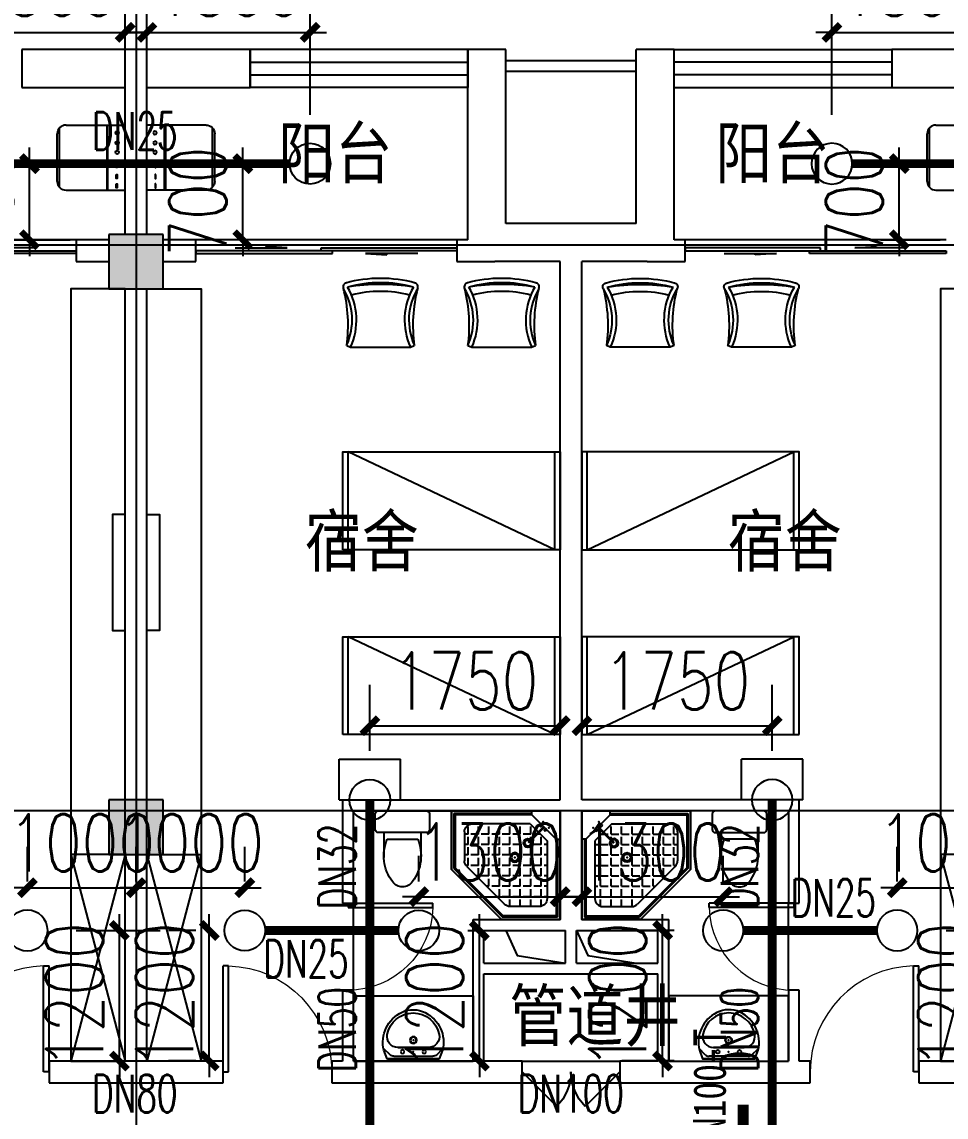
# Model space of a CAD drawing. Extents: x 0 to 2838408, y -923048 to 203859.
# Drawn here: x 2688213 to 2696713, y -339191 to -329122 of the extents above; entities that cross this region are included whole.
import ezdxf
from ezdxf.enums import TextEntityAlignment as Align

# ---------------------------------------------------------------- set-up
doc = ezdxf.new("R2010")
doc.units = 0
doc.header["$LTSCALE"] = 1000
for name, color, linetype in [('A-Fixt', 81, 'Continuous'), ('CLAYER', 7, 'Continuous'), ('COLUMN', 9, 'Continuous'), ('DOOR_FIRE', 4, 'Continuous'), ('DOTE', 8, 'Continuous'), ('E2-栏杆', 92, 'Continuous'), ('EQUIP_喷头', 7, 'Continuous'), ('PIPE-喷淋', 6, 'Continuous'), ('PUB_HATCH', 8, 'Continuous'), ('PUB_TEXT', 7, 'Continuous'), ('TEXT_喷淋', 7, 'Continuous'), ('TWT_DIM', 3, 'Continuous'), ('WALL', 9, 'Continuous'), ('WINDOW', 4, 'Continuous'), ('XREF', 8, 'Continuous'), ('抗震支吊架', 2, 'Continuous'), ('洁具', 213, 'Continuous'), ('配景', 3, 'Continuous')]:
    doc.layers.add(name, color=color, linetype=linetype)
doc.styles.add('_TCH_DIM_T3', font='SIMPLEX', dxfattribs={"width": 0.75, "bigfont": 'HZTXT'})
doc.styles.add('_TWT_PIPEDN', font='SIMPLEX', dxfattribs={"width": 0.8, "height": 2.3, "bigfont": 'HZTXT'})
doc.styles.add('kzcad', font='', dxfattribs={"width": 0.8})
doc.styles.get("Standard").update_dxf_attribs({"font": 'geniso.shx', "bigfont": 'hztxt.shx'})
doc.styles.get('kzcad').set_extended_font_data('SimSun')
doc.dimstyles.new('_TWT_ARCH&&150', dxfattribs={"dimtxt": 525, "dimasz": 150, "dimexe": 375, "dimexo": 450, "dimgap": 150, "dimtad": 1, "dimdec": 0, "dimzin": 0, "dimdsep": 46, "dimtxsty": '_TCH_DIM_T3', "dimblk": 'ARCHTICK', "dimcen": 0.09, "dimclrt": 7, "dimazin": 2, "dimtfac": 1, "dimtdec": 0, "dimtix": 1, "dimtmove": 2, "dimatfit": 3, "dimfxl": 1, "dimtolj": 1, "dimtzin": 0, "dimarcsym": 0})

# ---------------------------------------------------------------- blocks, each defined once
blk = doc.blocks.new('1F平面-CAD导入_dwg_Drawing4_t3_dwg_$plan$00001613-474159-1F-927810-1F')
at = {"layer": '洁具'}
for p, q in [((-30, 250), (-170, 250)), ((-200, 170), (-430, 170)), ((-260, -140), (-260, 140)), ((-200, -170), (-200, -220)), ((-170, -250), (-30, -250))]:
    blk.add_line(p, q, dxfattribs=at)
for points in [[(-200, 220), (-200, 170), (-200, -170), (-430, -170)], [(0, -220), (0, 220)]]:
    blk.add_lwpolyline(points, dxfattribs=at)
for centre, radius, start, end in [((-170, 220), 30, 90, 180), ((-30, 220), 30, 0, 90), ((-413, -227), 398, 67.4505, 126.6381), ((-590, 0), 110, 123.4509, 236.5491), ((-413, 227), 398, 233.3619, 292.5495), ((-170, -220), 30, 180, 270), ((-30, -220), 30, 270, 0)]:
    blk.add_arc(centre, radius, start, end, dxfattribs=at)
blk = doc.blocks.new('$lvtry$00000169')
at = {"color": 0}
for p, q in [((259, -36), (259, 0)), ((259, -36), (36, -259)), ((259, -24), (976, -24)), ((259, -36), (964, -36)), ((964, -36), (976, -24)), ((964, -36), (964, -525)), ((976, -24), (976, -530)), ((276, -120), (120, -276)), ((144, -151), (291, -298)), ((151, -144), (298, -291)), ((270, -213), (270, -143)), ((276, -120), (808, -120)), ((366, -213), (366, -143)), ((462, -213), (462, -143)), ((558, -213), (558, -143)), ((655, -213), (655, -143)), ((751, -213), (751, -143)), ((847, -213), (847, -143)), ((880, -192), (880, -460)), ((36, -259), (0, -259)), ((24, -259), (24, -976)), ((36, -259), (36, -964)), ((120, -276), (120, -808)), ((173, -309), (173, -239)), ((183, -213), (205, -213)), ((220, -213), (243, -213)), ((270, -213), (340, -213)), ((270, -263), (270, -239)), ((366, -213), (436, -213)), ((366, -309), (366, -239)), ((462, -213), (532, -213)), ((462, -309), (462, -239)), ((558, -213), (628, -213)), ((558, -309), (558, -239)), ((655, -213), (725, -213)), ((655, -309), (655, -239)), ((751, -213), (821, -213)), ((751, -309), (751, -239)), ((847, -213), (880, -213)), ((847, -309), (847, -239)), ((120, -309), (147, -309)), ((173, -309), (243, -309)), ((173, -405), (173, -335)), ((270, -405), (270, -335)), ((334, -309), (340, -309)), ((366, -309), (436, -309)), ((366, -405), (366, -335)), ((462, -309), (532, -309)), ((462, -405), (462, -335)), ((558, -309), (628, -309)), ((558, -405), (558, -335)), ((655, -309), (725, -309)), ((655, -405), (655, -335)), ((751, -309), (821, -309)), ((751, -405), (751, -335)), ((847, -309), (880, -309)), ((847, -405), (847, -335)), ((120, -405), (147, -405)), ((120, -501), (147, -501)), ((173, -405), (243, -405)), ((173, -501), (173, -431)), ((173, -501), (243, -501)), ((270, -405), (340, -405)), ((270, -501), (270, -431)), ((270, -501), (340, -501)), ((366, -405), (379, -405)), ((366, -501), (366, -431)), ((366, -501), (436, -501)), ((462, -405), (532, -405)), ((462, -501), (462, -431)), ((462, -501), (532, -501)), ((558, -405), (628, -405)), ((558, -501), (558, -431)), ((558, -501), (628, -501)), ((655, -405), (725, -405)), ((655, -501), (655, -431)), ((655, -501), (725, -501)), ((751, -405), (821, -405)), ((751, -501), (751, -431)), ((751, -501), (821, -501)), ((847, -405), (880, -405)), ((847, -501), (847, -431)), ((847, -501), (867, -501)), ((120, -598), (147, -598)), ((173, -598), (173, -528)), ((173, -598), (243, -598)), ((270, -598), (270, -528)), ((270, -598), (340, -598)), ((366, -598), (366, -528)), ((366, -598), (436, -598)), ((462, -598), (462, -528)), ((462, -598), (532, -598)), ((859, -511), (511, -859)), ((964, -525), (525, -964)), ((976, -530), (530, -976)), ((558, -598), (558, -528)), ((558, -598), (628, -598)), ((655, -598), (655, -528)), ((655, -598), (725, -598)), ((751, -598), (751, -528)), ((751, -598), (773, -598)), ((964, -525), (976, -530)), ((120, -694), (147, -694)), ((173, -694), (173, -624)), ((173, -694), (243, -694)), ((270, -694), (270, -624)), ((270, -694), (340, -694)), ((366, -694), (366, -624)), ((366, -694), (436, -694)), ((462, -694), (462, -624)), ((462, -694), (532, -694)), ((558, -694), (558, -624)), ((558, -694), (628, -694)), ((655, -694), (655, -624)), ((655, -694), (676, -694)), ((120, -790), (147, -790)), ((173, -790), (173, -720)), ((173, -790), (243, -790)), ((270, -790), (270, -720)), ((270, -790), (340, -790)), ((366, -790), (366, -720)), ((366, -790), (436, -790)), ((462, -790), (462, -720)), ((462, -790), (532, -790)), ((558, -790), (558, -720)), ((558, -790), (580, -790)), ((173, -878), (173, -816)), ((192, -880), (460, -880)), ((270, -880), (270, -816)), ((366, -880), (366, -816)), ((462, -880), (462, -816)), ((36, -964), (24, -976)), ((24, -976), (530, -976)), ((36, -964), (525, -964)), ((525, -964), (530, -976))]:
    blk.add_line(p, q, dxfattribs=at)
blk.add_lwpolyline([(0, 0), (0, -1000), (540, -1000), (1000, -540), (1000, 0)], close=True)
for points in [[(0, 0), (0, -1000)], [(0, 0), (1000, 0)], [(1000, 0), (1000, -540)], [(136, -190), (148, -178), (132, -162), (121, -174)], [(190, -136), (178, -148), (162, -132), (174, -121)], [(1000, -540), (540, -1000)], [(0, -1000), (540, -1000)]]:
    blk.add_lwpolyline(points, close=True, dxfattribs=at)
for radius in [43.8, 31.1]:
    blk.add_circle((416, -428), radius, dxfattribs=at)
for centre, radius, start, end in [((808, -192), 72, 0, 90), ((296, -296), 40.6, 142.583, 128.4197), ((296, -296), 28.6, 145.828, 125.6599), ((808, -460), 72, 315, 0), ((192, -808), 72, 180, 270), ((460, -808), 72, 270, 315)]:
    blk.add_arc(centre, radius, start, end, dxfattribs=at)
for p in [(103, -156, 0), (156, -102, 0), (416, -428, 0)]:
    blk.add_point(p, dxfattribs=at)
blk = doc.blocks.new('$lvtry$00000178')
at = {"color": 0}
for p, q in [((-238, 0), (238, 0)), ((-214, -36), (-272, -91)), ((-180, -23), (180, -23)), ((216, -37), (268, -91)), ((-142, -105), (140, -105)), ((140, -105), (-142, -105))]:
    blk.add_line(p, q, dxfattribs=at)
blk.add_lwpolyline([(-104, -430, 0.224698), (110, -425, 0.348046), (269, -79), (239, 0), (-241, 0), (-271, -79, 0.356844)], format="xyb", close=True, dxfattribs=at)
for centre, radius in [((-100, -65), 16.3), ((100, -65), 16.3), ((1, -172), 31.6)]:
    blk.add_circle(centre, radius, dxfattribs=at)
at = {"color": 0, "lineweight": 13}
blk.add_circle((1, -172), 23, dxfattribs=at)
at = {"color": 0}
for centre, radius, start, end in [((-180, -73), 50, 90, 133.181), ((180, -73), 50, 44.5607, 90), ((-142, -205), 100, 90, 190.5602), ((140, -205), 100, 349.4398, 90), ((-1, -179), 243, 190.5602, 349.4398)]:
    blk.add_arc(centre, radius, start, end, dxfattribs=at)
for p in [(0, -65), (1, -172)]:
    blk.add_point(p, dxfattribs=at)
blk = doc.blocks.new('A$C70365C93')
at = {"layer": '洁具'}
blk.add_lwpolyline([(-1900, 2300), (-1900, 1700), (-800, 1700), (-800, 2300)], close=True, dxfattribs=at)
blk.add_blockref('$lvtry$00000178', (-1350, 2280), dxfattribs=at)
at = {"layer": '洁具', "rotation": 180}
blk.add_blockref('$lvtry$00000169', (0, 0), dxfattribs=at)
at = {"layer": '洁具', "extrusion": (0, 0, -1), "xscale": -1, "zscale": -1, "rotation": 90}
blk.add_blockref('1F平面-CAD导入_dwg_Drawing4_t3_dwg_$plan$00001613-474159-1F-927810-1F', (1450, 0), dxfattribs=at)
blk = doc.blocks.new('单人床')
at = {"layer": 'A-Fixt'}
for p, q in [((47774, 13973), (48674, 13973)), ((47774, 12073), (48674, 13973)), ((47774, 12073), (48674, 12073))]:
    blk.add_line(p, q, dxfattribs=at)
blk.add_lwpolyline([(47774, 14023), (48674, 14023), (48674, 12023), (47774, 12023), (47774, 14023)], dxfattribs=at)
blk = doc.blocks.new('CH_AP01')
for p, q in [((-311, 17), (-275, 0)), ((-275, 0), (275, 0)), ((275, 0), (311, 17))]:
    blk.add_line(p, q)
for centre, radius, start, end in [((0, -579), 1213, 74.7104, 105.2896), ((-307, 555), 37.8, 100.1859, 202.8359), ((-1658, 202), 1360, 352.1659, 14.4283), ((-824, 250), 563, 335.5038, 31.0903), ((0, -579), 1173, 75.0287, 104.9713), ((0, -1278), 1857, 80.611, 99.389), ((-824, 250), 603, 335.5038, 30.2691), ((0, -579), 1093, 75.8767, 104.1233), ((824, 250), 603, 149.7309, 204.4962), ((824, 250), 563, 148.9097, 204.4962), ((1658, 202), 1360, 165.5717, 187.8341), ((307, 555), 37.8, 337.1641, 79.8141)]:
    blk.add_arc(centre, radius, start, end)
blk = doc.blocks.new('A$C61295E98')
at = {"color": 3}
for p, q in [((544, 598), (0, 598)), ((0, 598), (0, 0)), ((161, 598), (161, 0)), ((170, 0), (170, 598)), ((603, 572), (603, 26)), ((624, 518), (624, 80)), ((544, 0), (0, 0))]:
    blk.add_line(p, q, dxfattribs=at)
for points in [[(82, 540), (75, 540), (75, 577), (82, 577)], [(82, 453), (75, 453), (75, 490), (82, 490)], [(82, 353), (75, 353), (75, 389), (82, 389)]]:
    blk.add_lwpolyline(points, close=True, dxfattribs=at)
for centre in [(74, 250), (74, 164), (74, 71)]:
    blk.add_circle(centre, 15.7, dxfattribs=at)
for centre, start, end in [((544, 518), 360, 90), ((544, 80), 270, 0)]:
    blk.add_arc(centre, 80, start, end, dxfattribs=at)
blk = doc.blocks.new('宿舍')
at = {"layer": 'A-Fixt'}
for p, q in [((47854, 13802), (48354, 15702)), ((48354, 13802), (47854, 15702)), ((47854, 13802), (48354, 13802))]:
    blk.add_line(p, q, dxfattribs=at)
for points in [[(47854, 8602), (48354, 8602), (48354, 15702), (47854, 15702)], [(47854, 10676), (47970, 10676), (47970, 11743), (47854, 11743)]]:
    blk.add_lwpolyline(points, close=True, dxfattribs=at)
at = {"xscale": -1, "rotation": 90}
for p in [(63677, 60475), (63677, 58775)]:
    blk.add_blockref('单人床', p, dxfattribs=at)
at = {"layer": 'A-Fixt', "xscale": -1, "rotation": 180}
for p in [(50002, 9140), (51117, 9140)]:
    blk.add_blockref('CH_AP01', p, dxfattribs=at)
at = {"layer": '配景', "color": 252}
blk.add_blockref('A$C61295E98', (47854, 7097), dxfattribs=at)
blk = doc.blocks.new('$WINLIB2D$00000001')
at = {"color": 0}
for points in [[(-0.5, 0.5), (-0.5, -0.5)], [(-0.5, 0.5), (0.5, 0.5)], [(0.5, -0.5), (0.5, 0.5)], [(0.5, 0.1667), (-0.5, 0.1667)], [(0.5, -0.1667), (-0.5, -0.1667)], [(-0.5, -0.5), (0.5, -0.5)]]:
    blk.add_lwpolyline(points, dxfattribs=at)
blk = doc.blocks.new('$DorLib2D$00000131')
at = {"color": 0, "linetype": 'Continuous'}
for p, q in [((0.15, 0.125), (0.2319, 0.1973)), ((0.2319, 0.1973), (0.2319, 0.125)), ((-0.5, 0.125), (-0.5, 0)), ((0.0192, 0.125), (-0.5, 0.125)), ((0.0192, 0), (0.0192, 0.125)), ((0.35, 0.125), (0.15, 0.125)), ((-0.5, 0), (0.0192, 0)), ((-0.024, 0), (0.5, 0)), ((-0.024, -0.125), (-0.024, 0)), ((0.5, 0), (0.5, -0.125)), ((-0.35, -0.125), (-0.15, -0.125)), ((-0.2319, -0.1973), (-0.2319, -0.125)), ((-0.15, -0.125), (-0.2319, -0.1973)), ((0.5, -0.125), (-0.024, -0.125))]:
    blk.add_line(p, q, dxfattribs=at)
blk = doc.blocks.new('$DorLib2D$00000116')
at = {"color": 0}
for p, q in [((-0.5, 0), (-0.146, 0.354)), ((0.5, 0), (0.146, 0.354))]:
    blk.add_line(p, q, dxfattribs=at)
for centre, start, end in [((-0.5, 0), 0, 45), ((0.5, 0), 135, 180)]:
    blk.add_arc(centre, 0.5, start, end, dxfattribs=at)
blk = doc.blocks.new('$DorLib2D$00000001')
for p, q in [((0.45, 0.975), (0.5, 0.975)), ((0.45, 0), (0.45, 0.975)), ((0.5, 0), (0.5, 0.975)), ((0.5, 0), (0.45, 0))]:
    blk.add_line(p, q)
at = {"lineweight": 13}
blk.add_arc((0.475, 0), 0.975, 91.4693, 180, dxfattribs=at)
blk = doc.blocks.new('2F1')
at = {"layer": 'PUB_HATCH'}
for points in [[(2352966.7, -331075.2), (2352966.7, -331575.2), (2353466.7, -331575.2), (2353466.7, -331075.2)], [(2352966.7, -336275.2), (2352966.7, -336775.2), (2353466.7, -336775.2), (2353466.7, -336275.2)]]:
    blk.add_hatch(color=256, dxfattribs=at).paths.add_polyline_path(points)
for points in [[(2356616.7, -337475.2), (2356720.3, -337705.5), (2357166.7, -337775.2)], [(2357266.7, -337475.2), (2357370.3, -337705.5), (2357816.7, -337775.2)]]:
    blk.add_lwpolyline(points)
at = {"layer": 'COLUMN'}
for p, q in [((2352966.7, -331075.2), (2352966.7, -331575.2)), ((2353466.7, -331075.2), (2352966.7, -331075.2)), ((2353466.7, -331575.2), (2353466.7, -331075.2)), ((2352966.7, -331575.2), (2353466.7, -331575.2)), ((2352966.7, -336275.2), (2352966.7, -336775.2)), ((2353466.7, -336275.2), (2352966.7, -336275.2)), ((2353466.7, -336775.2), (2353466.7, -336275.2)), ((2352966.7, -336775.2), (2353466.7, -336775.2))]:
    blk.add_line(p, q, dxfattribs=at)
at = {"layer": 'DOOR_FIRE'}
for p, q in [((2356766.7, -338675.2), (2357666.7, -338675.2)), ((2356766.7, -338875.2), (2357666.7, -338875.2))]:
    blk.add_line(p, q, dxfattribs=at)
at = {"layer": 'DOTE'}
for p, q in [((2353216.7, -327575.2), (2353216.7, -410775.2)), ((2453916.7, -331175.2), (2343216.7, -331175.2)), ((2453916.7, -331175.2), (2343216.7, -331175.2)), ((2453916.7, -336375.2), (2343216.7, -336375.2))]:
    blk.add_line(p, q, dxfattribs=at)
at = {"layer": 'E2-栏杆'}
for points in [[(2356616.7, -329475.2), (2357816.7, -329475.2)], [(2356616.7, -329575.2), (2357816.7, -329575.2)]]:
    blk.add_lwpolyline(points, dxfattribs=at)
at = {"layer": 'WALL'}
for p, q in [((2353216.7, -329375.2), (2352166.7, -329375.2)), ((2352166.7, -329375.2), (2352166.7, -329725.2)), ((2354266.7, -329375.2), (2353216.7, -329375.2)), ((2354266.7, -329725.2), (2354266.7, -329375.2)), ((2356616.7, -329375.2), (2356266.7, -329375.2)), ((2356266.7, -329375.2), (2356266.7, -329725.2)), ((2356616.7, -330975.2), (2356616.7, -329375.2)), ((2357816.7, -330975.2), (2357816.7, -329375.2)), ((2358166.7, -329375.2), (2357816.7, -329375.2)), ((2358166.7, -329725.2), (2358166.7, -329375.2)), ((2361216.7, -329375.2), (2360166.7, -329375.2)), ((2360166.7, -329375.2), (2360166.7, -329725.2)), ((2352166.7, -329725.2), (2353116.7, -329725.2)), ((2353116.7, -331075.2), (2353116.7, -329725.2)), ((2353316.7, -329725.2), (2354266.7, -329725.2)), ((2353316.7, -331075.2), (2353316.7, -329725.2)), ((2356266.7, -331125.2), (2356266.7, -329725.2)), ((2358166.7, -331125.2), (2358166.7, -329725.2)), ((2360166.7, -329725.2), (2361116.7, -329725.2)), ((2357216.7, -330975.2), (2356616.7, -330975.2)), ((2357816.7, -330975.2), (2357216.7, -330975.2)), ((2352966.7, -331125.2), (2352666.7, -331125.2)), ((2352666.7, -331125.2), (2352666.7, -331325.2)), ((2353766.7, -331125.2), (2353466.7, -331125.2)), ((2353766.7, -331325.2), (2353766.7, -331125.2)), ((2356266.7, -331125.2), (2356166.7, -331125.2)), ((2356166.7, -331125.2), (2356166.7, -331325.2)), ((2358266.7, -331125.2), (2358166.7, -331125.2)), ((2358266.7, -331325.2), (2358266.7, -331125.2)), ((2352666.7, -331325.2), (2352966.7, -331325.2)), ((2353466.7, -331325.2), (2353766.7, -331325.2)), ((2356166.7, -331325.2), (2356516.7, -331325.2)), ((2357116.7, -331325.2), (2356516.7, -331325.2)), ((2357116.7, -336275.2), (2357116.7, -331325.2)), ((2357916.7, -331325.2), (2357316.7, -331325.2)), ((2357316.7, -336275.2), (2357316.7, -331325.2)), ((2357916.7, -331325.2), (2358266.7, -331325.2)), ((2353116.7, -336275.2), (2353116.7, -331575.2)), ((2353316.7, -336275.2), (2353316.7, -331575.2)), ((2355116.7, -336275.2), (2357116.7, -336275.2)), ((2355116.7, -336275.2), (2355116.7, -337225.2)), ((2359316.7, -336275.2), (2357316.7, -336275.2)), ((2359316.7, -337225.2), (2359316.7, -336275.2)), ((2355216.7, -336375.2), (2357116.7, -336375.2)), ((2355216.7, -337225.2), (2355216.7, -336375.2)), ((2357116.7, -337375.2), (2357116.7, -336375.2)), ((2357316.7, -337375.2), (2357316.7, -336375.2)), ((2359216.7, -336375.2), (2357316.7, -336375.2)), ((2359216.7, -336375.2), (2359216.7, -337225.2)), ((2353116.7, -338675.2), (2353116.7, -336775.2)), ((2353316.7, -338675.2), (2353316.7, -336775.2)), ((2355116.7, -337225.2), (2355216.7, -337225.2)), ((2359216.7, -337225.2), (2359316.7, -337225.2)), ((2356316.7, -337375.2), (2357116.7, -337375.2)), ((2356316.7, -337875.2), (2356316.7, -337375.2)), ((2357316.7, -337375.2), (2358116.7, -337375.2)), ((2358116.7, -337875.2), (2358116.7, -337375.2)), ((2356416.7, -337475.2), (2357166.7, -337475.2)), ((2356416.7, -337775.2), (2356416.7, -337475.2)), ((2357166.7, -337775.2), (2357166.7, -337475.2)), ((2357266.7, -337475.2), (2358016.7, -337475.2)), ((2357266.7, -337775.2), (2357266.7, -337475.2)), ((2358016.7, -337775.2), (2358016.7, -337475.2)), ((2356416.7, -337775.2), (2357166.7, -337775.2)), ((2357266.7, -337775.2), (2358016.7, -337775.2)), ((2356316.7, -338675.2), (2356316.7, -337875.2)), ((2356416.7, -337875.2), (2357216.7, -337875.2)), ((2356416.7, -338675.2), (2356416.7, -337875.2)), ((2357216.7, -337875.2), (2358016.7, -337875.2)), ((2358016.7, -338675.2), (2358016.7, -337875.2)), ((2358116.7, -338675.2), (2358116.7, -337875.2)), ((2355216.7, -338025.2), (2355116.7, -338025.2)), ((2355116.7, -338025.2), (2355116.7, -338675.2)), ((2355216.7, -338675.2), (2355216.7, -338025.2)), ((2359316.7, -338025.2), (2359216.7, -338025.2)), ((2359216.7, -338025.2), (2359216.7, -338675.2)), ((2359316.7, -338675.2), (2359316.7, -338025.2)), ((2353116.7, -338675.2), (2352416.7, -338675.2)), ((2352416.7, -338675.2), (2352416.7, -338875.2)), ((2354016.7, -338675.2), (2353316.7, -338675.2)), ((2354016.7, -338875.2), (2354016.7, -338675.2)), ((2355116.7, -338675.2), (2355016.7, -338675.2)), ((2355016.7, -338675.2), (2355016.7, -338875.2)), ((2355216.7, -338675.2), (2356316.7, -338675.2)), ((2356766.7, -338675.2), (2356416.7, -338675.2)), ((2356766.7, -338875.2), (2356766.7, -338675.2)), ((2358016.7, -338675.2), (2357666.7, -338675.2)), ((2357666.7, -338675.2), (2357666.7, -338875.2)), ((2358116.7, -338675.2), (2359216.7, -338675.2)), ((2359416.7, -338675.2), (2359316.7, -338675.2)), ((2359416.7, -338875.2), (2359416.7, -338675.2)), ((2361116.7, -338675.2), (2360416.7, -338675.2)), ((2360416.7, -338675.2), (2360416.7, -338875.2)), ((2352416.7, -338875.2), (2353216.7, -338875.2)), ((2353216.7, -338875.2), (2354016.7, -338875.2)), ((2355016.7, -338875.2), (2355116.7, -338875.2)), ((2355116.7, -338875.2), (2356316.7, -338875.2)), ((2356316.7, -338875.2), (2356766.7, -338875.2)), ((2357666.7, -338875.2), (2358116.7, -338875.2)), ((2358116.7, -338875.2), (2359316.7, -338875.2)), ((2359316.7, -338875.2), (2359416.7, -338875.2)), ((2360416.7, -338875.2), (2361216.7, -338875.2))]:
    blk.add_line(p, q, dxfattribs=at)
at = {"layer": 'WINDOW'}
for p, q in [((2352666.7, -331125.2), (2350266.7, -331125.2)), ((2356166.7, -331125.2), (2353766.7, -331125.2)), ((2360666.7, -331125.2), (2358266.7, -331125.2)), ((2355216.7, -338025.2), (2355216.7, -337225.2)), ((2359216.7, -338025.2), (2359216.7, -337225.2))]:
    blk.add_line(p, q, dxfattribs=at)
at = {"rotation": 180}
for name, p in [('宿舍', (2400970.6, -322973.6)), ('宿舍', (2408970.6, -322973.6)), ('A$C70365C93', (2357316.7, -336375.2))]:
    blk.add_blockref(name, p, dxfattribs=at)
at = {"xscale": -1, "rotation": 180}
for name, p in [('宿舍', (2305462.9, -322973.6)), ('A$C70365C93', (2357116.7, -336375.2))]:
    blk.add_blockref(name, p, dxfattribs=at)
at = {"layer": 'DOOR_FIRE', "xscale": 900, "yscale": -900, "zscale": 200}
blk.add_blockref('$DorLib2D$00000116', (2357216.7, -338775.2), dxfattribs=at)
at = {"layer": 'WINDOW'}
for name, p, xscale, yscale, zscale, rotation in [('$WINLIB2D$00000001', (2355266.7, -329550.2), 2000, 350, 2000, 179.999999999997), ('$WINLIB2D$00000001', (2359166.7, -329550.2), -2000, 350, -2000, 180), ('$DorLib2D$00000131', (2351466.7, -331225.2), -2400, -200, -2400, 180), ('$DorLib2D$00000131', (2354966.7, -331225.2), 2400, -200, 2400, 180), ('$DorLib2D$00000131', (2359466.7, -331225.2), -2400, -200, -2400, 180), ('$DorLib2D$00000001', (2355166.7, -337625.2), 800, -800, 800, 90), ('$DorLib2D$00000001', (2359266.7, -337625.2), 800, 800, 800, 90)]:
    blk.add_blockref(name, p, dxfattribs=dict(at, xscale=xscale, yscale=yscale, zscale=zscale, rotation=rotation))
at = {"layer": 'WINDOW', "yscale": 1000}
for p, xscale, zscale in [((2351916.7, -338775.2), 1000, 1000), ((2354516.7, -338775.2), -1000, -1000), ((2359916.7, -338775.2), 1000, 1000)]:
    blk.add_blockref('$DorLib2D$00000001', p, dxfattribs=dict(at, xscale=xscale, zscale=zscale))
at = {"layer": 'CLAYER'}
blk.add_text('管道井', height=525, dxfattribs=at).set_placement((2356649.1, -338538.2))
at = {"layer": 'PUB_TEXT'}
for s, p in [('阳台', (2354523.9, -330607.1)), ('阳台', (2358543.8, -330607.1)), ('宿舍', (2354767.4, -334174.9)), ('宿舍', (2358657.4, -334174.9))]:
    blk.add_text(s, height=525, dxfattribs=at).set_placement(p)
blk = doc.blocks.new('_ArchTick')
at = {"color": 0, "linetype": 'ByBlock', "const_width": 0.4}
blk.add_lwpolyline([(-0.5, -0.5), (0.5, 0.5)], dxfattribs=at)
blk = doc.blocks.new('*D1874')
at = {"layer": 'Defpoints', "color": 0, "linetype": 'ByBlock', "transparency": 16777216}
for p in [(2694663, -337165), (2693363, -337475), (2694663, -337475)]:
    blk.add_point(p, dxfattribs=at)
at = {"layer": 'TWT_DIM', "color": 0, "linetype": 'ByBlock', "lineweight": -2, "transparency": 16777216}
for p, q in [((2693363, -337025), (2693363, -336790)), ((2694663, -337025), (2694663, -336790)), ((2693363, -337165), (2693213, -337165)), ((2693363, -337165), (2694663, -337165)), ((2694663, -337165), (2694813, -337165))]:
    blk.add_line(p, q, dxfattribs=at)
at = {"layer": 'TWT_DIM', "color": 0, "linetype": 'ByBlock', "lineweight": -2, "transparency": 16777216, "xscale": 150, "yscale": 150, "zscale": 150}
blk.add_blockref('_ArchTick', (2693363, -337165), dxfattribs=at)
at = {"layer": 'TWT_DIM', "color": 0, "linetype": 'ByBlock', "lineweight": -2, "transparency": 16777216, "xscale": 150, "yscale": 150, "zscale": 150, "rotation": 180}
blk.add_blockref('_ArchTick', (2694663, -337165), dxfattribs=at)
at = {"layer": 'TWT_DIM', "color": 7, "linetype": 'ByBlock', "transparency": 16777216, "insert": (2694013, -336753), "char_height": 525, "attachment_point": 5, "style": '_TCH_DIM_T3'}
blk.add_mtext('\\A1;1300', dxfattribs=at)
blk = doc.blocks.new('*D1875')
at = {"layer": 'Defpoints', "color": 0, "linetype": 'ByBlock', "transparency": 16777216}
for p in [(2693163, -337165), (2691863, -337475), (2693163, -337475)]:
    blk.add_point(p, dxfattribs=at)
at = {"layer": 'TWT_DIM', "color": 0, "linetype": 'ByBlock', "lineweight": -2, "transparency": 16777216}
for p, q in [((2691863, -337025), (2691863, -336790)), ((2693163, -337025), (2693163, -336790)), ((2691863, -337165), (2691713, -337165)), ((2691863, -337165), (2693163, -337165)), ((2693163, -337165), (2693313, -337165))]:
    blk.add_line(p, q, dxfattribs=at)
at = {"layer": 'TWT_DIM', "color": 0, "linetype": 'ByBlock', "lineweight": -2, "transparency": 16777216, "xscale": 150, "yscale": 150, "zscale": 150}
blk.add_blockref('_ArchTick', (2691863, -337165), dxfattribs=at)
at = {"layer": 'TWT_DIM', "color": 0, "linetype": 'ByBlock', "lineweight": -2, "transparency": 16777216, "xscale": 150, "yscale": 150, "zscale": 150, "rotation": 180}
blk.add_blockref('_ArchTick', (2693163, -337165), dxfattribs=at)
at = {"layer": 'TWT_DIM', "color": 7, "linetype": 'ByBlock', "transparency": 16777216, "insert": (2692513, -336753), "char_height": 525, "attachment_point": 5, "style": '_TCH_DIM_T3'}
blk.add_mtext('\\A1;1300', dxfattribs=at)
blk = doc.blocks.new('*D1917')
at = {"layer": 'Defpoints', "color": 0, "linetype": 'ByBlock', "transparency": 16777216}
for p in [(2697163, -329218), (2695663, -330425), (2697163, -330425)]:
    blk.add_point(p, dxfattribs=at)
at = {"layer": 'TWT_DIM', "color": 0, "linetype": 'ByBlock', "lineweight": -2, "transparency": 16777216}
for p, q in [((2695663, -329975), (2695663, -328843)), ((2697163, -329975), (2697163, -328843)), ((2695663, -329218), (2695513, -329218)), ((2695663, -329218), (2697163, -329218)), ((2697163, -329218), (2697313, -329218))]:
    blk.add_line(p, q, dxfattribs=at)
at = {"layer": 'TWT_DIM', "color": 0, "linetype": 'ByBlock', "lineweight": -2, "transparency": 16777216, "xscale": 150, "yscale": 150, "zscale": 150}
blk.add_blockref('_ArchTick', (2695663, -329218), dxfattribs=at)
at = {"layer": 'TWT_DIM', "color": 0, "linetype": 'ByBlock', "lineweight": -2, "transparency": 16777216, "xscale": 150, "yscale": 150, "zscale": 150, "rotation": 180}
blk.add_blockref('_ArchTick', (2697163, -329218), dxfattribs=at)
at = {"layer": 'TWT_DIM', "color": 7, "linetype": 'ByBlock', "transparency": 16777216, "insert": (2696413, -328805), "char_height": 525, "attachment_point": 5, "style": '_TCH_DIM_T3'}
blk.add_mtext('\\A1;1500', dxfattribs=at)
blk = doc.blocks.new('*D1918')
at = {"layer": 'Defpoints', "color": 0, "linetype": 'ByBlock', "transparency": 16777216}
for p in [(2695663, -330425), (2696282, -330425), (2695663, -331125)]:
    blk.add_point(p, dxfattribs=at)
at = {"layer": 'TWT_DIM', "color": 0, "linetype": 'ByBlock', "lineweight": -2, "transparency": 16777216}
for p, q in [((2696282, -330425), (2696282, -330275)), ((2696113, -330425), (2696657, -330425)), ((2696282, -331125), (2696282, -330425)), ((2696113, -331125), (2696657, -331125)), ((2696282, -331125), (2696282, -331275))]:
    blk.add_line(p, q, dxfattribs=at)
at = {"layer": 'TWT_DIM', "color": 0, "linetype": 'ByBlock', "lineweight": -2, "transparency": 16777216, "xscale": 150, "yscale": 150, "zscale": 150}
for p, rotation in [((2696282, -330425), 270), ((2696282, -331125), 90)]:
    blk.add_blockref('_ArchTick', p, dxfattribs=dict(at, rotation=rotation))
at = {"layer": 'TWT_DIM', "color": 7, "linetype": 'ByBlock', "transparency": 16777216, "insert": (2695869, -330775), "char_height": 525, "attachment_point": 5, "rotation": 90, "style": '_TCH_DIM_T3'}
blk.add_mtext('\\A1;700', dxfattribs=at)
blk = doc.blocks.new('*D1919')
at = {"layer": 'Defpoints', "color": 0, "linetype": 'ByBlock', "transparency": 16777216}
for p in [(2690863, -329218), (2689363, -330425), (2690863, -330425)]:
    blk.add_point(p, dxfattribs=at)
at = {"layer": 'TWT_DIM', "color": 0, "linetype": 'ByBlock', "lineweight": -2, "transparency": 16777216}
for p, q in [((2689363, -329975), (2689363, -328843)), ((2690863, -329975), (2690863, -328843)), ((2689363, -329218), (2689213, -329218)), ((2689363, -329218), (2690863, -329218)), ((2690863, -329218), (2691013, -329218))]:
    blk.add_line(p, q, dxfattribs=at)
at = {"layer": 'TWT_DIM', "color": 0, "linetype": 'ByBlock', "lineweight": -2, "transparency": 16777216, "xscale": 150, "yscale": 150, "zscale": 150}
blk.add_blockref('_ArchTick', (2689363, -329218), dxfattribs=at)
at = {"layer": 'TWT_DIM', "color": 0, "linetype": 'ByBlock', "lineweight": -2, "transparency": 16777216, "xscale": 150, "yscale": 150, "zscale": 150, "rotation": 180}
blk.add_blockref('_ArchTick', (2690863, -329218), dxfattribs=at)
at = {"layer": 'TWT_DIM', "color": 7, "linetype": 'ByBlock', "transparency": 16777216, "insert": (2690113, -328805), "char_height": 525, "attachment_point": 5, "style": '_TCH_DIM_T3'}
blk.add_mtext('\\A1;1500', dxfattribs=at)
blk = doc.blocks.new('*D1920')
at = {"layer": 'Defpoints', "color": 0, "linetype": 'ByBlock', "transparency": 16777216}
for p in [(2690244, -330425), (2690863, -330425), (2690863, -331125)]:
    blk.add_point(p, dxfattribs=at)
at = {"layer": 'TWT_DIM', "color": 0, "linetype": 'ByBlock', "lineweight": -2, "transparency": 16777216}
for p, q in [((2690244, -330425), (2690244, -330275)), ((2690413, -330425), (2689869, -330425)), ((2690244, -331125), (2690244, -330425)), ((2690413, -331125), (2689869, -331125)), ((2690244, -331125), (2690244, -331275))]:
    blk.add_line(p, q, dxfattribs=at)
at = {"layer": 'TWT_DIM', "color": 0, "linetype": 'ByBlock', "lineweight": -2, "transparency": 16777216, "xscale": 150, "yscale": 150, "zscale": 150}
for p, rotation in [((2690244, -330425), 270), ((2690244, -331125), 90)]:
    blk.add_blockref('_ArchTick', p, dxfattribs=dict(at, rotation=rotation))
at = {"layer": 'TWT_DIM', "color": 7, "linetype": 'ByBlock', "transparency": 16777216, "insert": (2689831, -330775), "char_height": 525, "attachment_point": 5, "rotation": 90, "style": '_TCH_DIM_T3'}
blk.add_mtext('\\A1;700', dxfattribs=at)
blk = doc.blocks.new('*D1921')
at = {"layer": 'Defpoints', "color": 0, "linetype": 'ByBlock', "transparency": 16777216}
for p in [(2689163, -329218), (2687663, -330425), (2689163, -330425)]:
    blk.add_point(p, dxfattribs=at)
at = {"layer": 'TWT_DIM', "color": 0, "linetype": 'ByBlock', "lineweight": -2, "transparency": 16777216}
for p, q in [((2687663, -329975), (2687663, -328843)), ((2689163, -329975), (2689163, -328843)), ((2687663, -329218), (2687513, -329218)), ((2687663, -329218), (2689163, -329218)), ((2689163, -329218), (2689313, -329218))]:
    blk.add_line(p, q, dxfattribs=at)
at = {"layer": 'TWT_DIM', "color": 0, "linetype": 'ByBlock', "lineweight": -2, "transparency": 16777216, "xscale": 150, "yscale": 150, "zscale": 150}
blk.add_blockref('_ArchTick', (2687663, -329218), dxfattribs=at)
at = {"layer": 'TWT_DIM', "color": 0, "linetype": 'ByBlock', "lineweight": -2, "transparency": 16777216, "xscale": 150, "yscale": 150, "zscale": 150, "rotation": 180}
blk.add_blockref('_ArchTick', (2689163, -329218), dxfattribs=at)
at = {"layer": 'TWT_DIM', "color": 7, "linetype": 'ByBlock', "transparency": 16777216, "insert": (2688413, -328805), "char_height": 525, "attachment_point": 5, "style": '_TCH_DIM_T3'}
blk.add_mtext('\\A1;1500', dxfattribs=at)
blk = doc.blocks.new('*D1922')
at = {"layer": 'Defpoints', "color": 0, "linetype": 'ByBlock', "transparency": 16777216}
for p in [(2687663, -330425), (2688282, -330425), (2687663, -331125)]:
    blk.add_point(p, dxfattribs=at)
at = {"layer": 'TWT_DIM', "color": 0, "linetype": 'ByBlock', "lineweight": -2, "transparency": 16777216}
for p, q in [((2688282, -330425), (2688282, -330275)), ((2688113, -330425), (2688657, -330425)), ((2688282, -331125), (2688282, -330425)), ((2688113, -331125), (2688657, -331125)), ((2688282, -331125), (2688282, -331275))]:
    blk.add_line(p, q, dxfattribs=at)
at = {"layer": 'TWT_DIM', "color": 0, "linetype": 'ByBlock', "lineweight": -2, "transparency": 16777216, "xscale": 150, "yscale": 150, "zscale": 150}
for p, rotation in [((2688282, -330425), 270), ((2688282, -331125), 90)]:
    blk.add_blockref('_ArchTick', p, dxfattribs=dict(at, rotation=rotation))
at = {"layer": 'TWT_DIM', "color": 7, "linetype": 'ByBlock', "transparency": 16777216, "insert": (2687869, -330775), "char_height": 525, "attachment_point": 5, "rotation": 90, "style": '_TCH_DIM_T3'}
blk.add_mtext('\\A1;700', dxfattribs=at)
blk = doc.blocks.new('*D2074')
at = {"layer": 'Defpoints', "color": 0, "linetype": 'ByBlock', "transparency": 16777216}
for p in [(2695113, -335593), (2693363, -336275), (2695113, -336275)]:
    blk.add_point(p, dxfattribs=at)
at = {"layer": 'TWT_DIM', "color": 0, "linetype": 'ByBlock', "lineweight": -2, "transparency": 16777216}
for p, q in [((2693363, -335825), (2693363, -335218)), ((2695113, -335825), (2695113, -335218)), ((2693363, -335593), (2695113, -335593))]:
    blk.add_line(p, q, dxfattribs=at)
at = {"layer": 'TWT_DIM', "color": 0, "linetype": 'ByBlock', "lineweight": -2, "transparency": 16777216, "xscale": 150, "yscale": 150, "zscale": 150, "rotation": 180}
blk.add_blockref('_ArchTick', (2693363, -335593), dxfattribs=at)
at = {"layer": 'TWT_DIM', "color": 0, "linetype": 'ByBlock', "lineweight": -2, "transparency": 16777216, "xscale": 150, "yscale": 150, "zscale": 150}
blk.add_blockref('_ArchTick', (2695113, -335593), dxfattribs=at)
at = {"layer": 'TWT_DIM', "color": 7, "linetype": 'ByBlock', "transparency": 16777216, "insert": (2694238, -335180), "char_height": 525, "attachment_point": 5, "style": '_TCH_DIM_T3'}
blk.add_mtext('\\A1;1750', dxfattribs=at)
blk = doc.blocks.new('*D2075')
at = {"layer": 'Defpoints', "color": 0, "linetype": 'ByBlock', "transparency": 16777216}
for p in [(2697263, -337082), (2696263, -337475), (2697263, -337475)]:
    blk.add_point(p, dxfattribs=at)
at = {"layer": 'TWT_DIM', "color": 0, "linetype": 'ByBlock', "lineweight": -2, "transparency": 16777216}
for p, q in [((2696263, -337025), (2696263, -336707)), ((2697263, -337025), (2697263, -336707)), ((2696263, -337082), (2696113, -337082)), ((2696263, -337082), (2697263, -337082)), ((2697263, -337082), (2697413, -337082))]:
    blk.add_line(p, q, dxfattribs=at)
at = {"layer": 'TWT_DIM', "color": 0, "linetype": 'ByBlock', "lineweight": -2, "transparency": 16777216, "xscale": 150, "yscale": 150, "zscale": 150}
blk.add_blockref('_ArchTick', (2696263, -337082), dxfattribs=at)
at = {"layer": 'TWT_DIM', "color": 0, "linetype": 'ByBlock', "lineweight": -2, "transparency": 16777216, "xscale": 150, "yscale": 150, "zscale": 150, "rotation": 180}
blk.add_blockref('_ArchTick', (2697263, -337082), dxfattribs=at)
at = {"layer": 'TWT_DIM', "color": 7, "linetype": 'ByBlock', "transparency": 16777216, "insert": (2696763, -336669), "char_height": 525, "attachment_point": 5, "style": '_TCH_DIM_T3'}
blk.add_mtext('\\A1;1000', dxfattribs=at)
blk = doc.blocks.new('*D2076')
at = {"layer": 'Defpoints', "color": 0, "linetype": 'ByBlock', "transparency": 16777216}
for p in [(2694105, -337475), (2694663, -337475), (2694663, -338675)]:
    blk.add_point(p, dxfattribs=at)
at = {"layer": 'TWT_DIM', "color": 0, "linetype": 'ByBlock', "lineweight": -2, "transparency": 16777216}
for p, q in [((2694105, -337475), (2694105, -337325)), ((2694213, -337475), (2693730, -337475)), ((2694105, -338675), (2694105, -337475)), ((2694213, -338675), (2693730, -338675)), ((2694105, -338675), (2694105, -338825))]:
    blk.add_line(p, q, dxfattribs=at)
at = {"layer": 'TWT_DIM', "color": 0, "linetype": 'ByBlock', "lineweight": -2, "transparency": 16777216, "xscale": 150, "yscale": 150, "zscale": 150}
for p, rotation in [((2694105, -337475), 270), ((2694105, -338675), 90)]:
    blk.add_blockref('_ArchTick', p, dxfattribs=dict(at, rotation=rotation))
at = {"layer": 'TWT_DIM', "color": 7, "linetype": 'ByBlock', "transparency": 16777216, "insert": (2693692, -338075), "char_height": 525, "attachment_point": 5, "rotation": 90, "style": '_TCH_DIM_T3'}
blk.add_mtext('\\A1;1200', dxfattribs=at)
blk = doc.blocks.new('*D2077')
at = {"layer": 'Defpoints', "color": 0, "linetype": 'ByBlock', "transparency": 16777216}
for p in [(2696263, -337475), (2697132, -337475), (2696263, -338675)]:
    blk.add_point(p, dxfattribs=at)
at = {"layer": 'TWT_DIM', "color": 0, "linetype": 'ByBlock', "lineweight": -2, "transparency": 16777216}
for p, q in [((2697132, -337475), (2697132, -337325)), ((2696713, -337475), (2697507, -337475)), ((2697132, -338675), (2697132, -337475)), ((2696713, -338675), (2697507, -338675)), ((2697132, -338675), (2697132, -338825))]:
    blk.add_line(p, q, dxfattribs=at)
at = {"layer": 'TWT_DIM', "color": 0, "linetype": 'ByBlock', "lineweight": -2, "transparency": 16777216, "xscale": 150, "yscale": 150, "zscale": 150}
for p, rotation in [((2697132, -337475), 270), ((2697132, -338675), 90)]:
    blk.add_blockref('_ArchTick', p, dxfattribs=dict(at, rotation=rotation))
at = {"layer": 'TWT_DIM', "color": 7, "linetype": 'ByBlock', "transparency": 16777216, "insert": (2696719, -338075), "char_height": 525, "attachment_point": 5, "rotation": 90, "style": '_TCH_DIM_T3'}
blk.add_mtext('\\A1;1200', dxfattribs=at)
blk = doc.blocks.new('*D2078')
at = {"layer": 'Defpoints', "color": 0, "linetype": 'ByBlock', "transparency": 16777216}
for p in [(2693163, -335593), (2691413, -336275), (2693163, -336275)]:
    blk.add_point(p, dxfattribs=at)
at = {"layer": 'TWT_DIM', "color": 0, "linetype": 'ByBlock', "lineweight": -2, "transparency": 16777216}
for p, q in [((2691413, -335825), (2691413, -335218)), ((2693163, -335825), (2693163, -335218)), ((2691413, -335593), (2693163, -335593))]:
    blk.add_line(p, q, dxfattribs=at)
at = {"layer": 'TWT_DIM', "color": 0, "linetype": 'ByBlock', "lineweight": -2, "transparency": 16777216, "xscale": 150, "yscale": 150, "zscale": 150, "rotation": 180}
blk.add_blockref('_ArchTick', (2691413, -335593), dxfattribs=at)
at = {"layer": 'TWT_DIM', "color": 0, "linetype": 'ByBlock', "lineweight": -2, "transparency": 16777216, "xscale": 150, "yscale": 150, "zscale": 150}
blk.add_blockref('_ArchTick', (2693163, -335593), dxfattribs=at)
at = {"layer": 'TWT_DIM', "color": 7, "linetype": 'ByBlock', "transparency": 16777216, "insert": (2692288, -335180), "char_height": 525, "attachment_point": 5, "style": '_TCH_DIM_T3'}
blk.add_mtext('\\A1;1750', dxfattribs=at)
blk = doc.blocks.new('*D2079')
at = {"layer": 'Defpoints', "color": 0, "linetype": 'ByBlock', "transparency": 16777216}
for p in [(2690263, -337082), (2689263, -337475), (2690263, -337475)]:
    blk.add_point(p, dxfattribs=at)
at = {"layer": 'TWT_DIM', "color": 0, "linetype": 'ByBlock', "lineweight": -2, "transparency": 16777216}
for p, q in [((2689263, -337025), (2689263, -336707)), ((2690263, -337025), (2690263, -336707)), ((2689263, -337082), (2689113, -337082)), ((2689263, -337082), (2690263, -337082)), ((2690263, -337082), (2690413, -337082))]:
    blk.add_line(p, q, dxfattribs=at)
at = {"layer": 'TWT_DIM', "color": 0, "linetype": 'ByBlock', "lineweight": -2, "transparency": 16777216, "xscale": 150, "yscale": 150, "zscale": 150}
blk.add_blockref('_ArchTick', (2689263, -337082), dxfattribs=at)
at = {"layer": 'TWT_DIM', "color": 0, "linetype": 'ByBlock', "lineweight": -2, "transparency": 16777216, "xscale": 150, "yscale": 150, "zscale": 150, "rotation": 180}
blk.add_blockref('_ArchTick', (2690263, -337082), dxfattribs=at)
at = {"layer": 'TWT_DIM', "color": 7, "linetype": 'ByBlock', "transparency": 16777216, "insert": (2689763, -336669), "char_height": 525, "attachment_point": 5, "style": '_TCH_DIM_T3'}
blk.add_mtext('\\A1;1000', dxfattribs=at)
blk = doc.blocks.new('*D2080')
at = {"layer": 'Defpoints', "color": 0, "linetype": 'ByBlock', "transparency": 16777216}
for p in [(2691863, -337475), (2692420, -337475), (2691863, -338675)]:
    blk.add_point(p, dxfattribs=at)
at = {"layer": 'TWT_DIM', "color": 0, "linetype": 'ByBlock', "lineweight": -2, "transparency": 16777216}
for p, q in [((2692420, -337475), (2692420, -337325)), ((2692313, -337475), (2692795, -337475)), ((2692420, -338675), (2692420, -337475)), ((2692313, -338675), (2692795, -338675)), ((2692420, -338675), (2692420, -338825))]:
    blk.add_line(p, q, dxfattribs=at)
at = {"layer": 'TWT_DIM', "color": 0, "linetype": 'ByBlock', "lineweight": -2, "transparency": 16777216, "xscale": 150, "yscale": 150, "zscale": 150}
for p, rotation in [((2692420, -337475), 270), ((2692420, -338675), 90)]:
    blk.add_blockref('_ArchTick', p, dxfattribs=dict(at, rotation=rotation))
at = {"layer": 'TWT_DIM', "color": 7, "linetype": 'ByBlock', "transparency": 16777216, "insert": (2692008, -338075), "char_height": 525, "attachment_point": 5, "rotation": 90, "style": '_TCH_DIM_T3'}
blk.add_mtext('\\A1;1200', dxfattribs=at)
blk = doc.blocks.new('*D2081')
at = {"layer": 'Defpoints', "color": 0, "linetype": 'ByBlock', "transparency": 16777216}
for p in [(2689936, -337475), (2690263, -337475), (2690263, -338675)]:
    blk.add_point(p, dxfattribs=at)
at = {"layer": 'TWT_DIM', "color": 0, "linetype": 'ByBlock', "lineweight": -2, "transparency": 16777216}
for p, q in [((2689936, -337475), (2689936, -337325)), ((2689813, -337475), (2689561, -337475)), ((2689936, -338675), (2689936, -337475)), ((2689813, -338675), (2689561, -338675)), ((2689936, -338675), (2689936, -338825))]:
    blk.add_line(p, q, dxfattribs=at)
at = {"layer": 'TWT_DIM', "color": 0, "linetype": 'ByBlock', "lineweight": -2, "transparency": 16777216, "xscale": 150, "yscale": 150, "zscale": 150}
for p, rotation in [((2689936, -337475), 270), ((2689936, -338675), 90)]:
    blk.add_blockref('_ArchTick', p, dxfattribs=dict(at, rotation=rotation))
at = {"layer": 'TWT_DIM', "color": 7, "linetype": 'ByBlock', "transparency": 16777216, "insert": (2689524, -338075), "char_height": 525, "attachment_point": 5, "rotation": 90, "style": '_TCH_DIM_T3'}
blk.add_mtext('\\A1;1200', dxfattribs=at)
blk = doc.blocks.new('*D2083')
at = {"layer": 'Defpoints', "color": 0, "linetype": 'ByBlock', "transparency": 16777216}
for p in [(2689263, -337082), (2688263, -337475), (2689263, -337475)]:
    blk.add_point(p, dxfattribs=at)
at = {"layer": 'TWT_DIM', "color": 0, "linetype": 'ByBlock', "lineweight": -2, "transparency": 16777216}
for p, q in [((2688263, -337025), (2688263, -336707)), ((2689263, -337025), (2689263, -336707)), ((2688263, -337082), (2688113, -337082)), ((2688263, -337082), (2689263, -337082)), ((2689263, -337082), (2689413, -337082))]:
    blk.add_line(p, q, dxfattribs=at)
at = {"layer": 'TWT_DIM', "color": 0, "linetype": 'ByBlock', "lineweight": -2, "transparency": 16777216, "xscale": 150, "yscale": 150, "zscale": 150}
blk.add_blockref('_ArchTick', (2688263, -337082), dxfattribs=at)
at = {"layer": 'TWT_DIM', "color": 0, "linetype": 'ByBlock', "lineweight": -2, "transparency": 16777216, "xscale": 150, "yscale": 150, "zscale": 150, "rotation": 180}
blk.add_blockref('_ArchTick', (2689263, -337082), dxfattribs=at)
at = {"layer": 'TWT_DIM', "color": 7, "linetype": 'ByBlock', "transparency": 16777216, "insert": (2688763, -336669), "char_height": 525, "attachment_point": 5, "style": '_TCH_DIM_T3'}
blk.add_mtext('\\A1;1000', dxfattribs=at)
blk = doc.blocks.new('*D2085')
at = {"layer": 'Defpoints', "color": 0, "linetype": 'ByBlock', "transparency": 16777216}
for p in [(2688263, -337475), (2689109, -337475), (2688263, -338675)]:
    blk.add_point(p, dxfattribs=at)
at = {"layer": 'TWT_DIM', "color": 0, "linetype": 'ByBlock', "lineweight": -2, "transparency": 16777216}
for p, q in [((2689109, -337475), (2689109, -337325)), ((2688713, -337475), (2689484, -337475)), ((2689109, -338675), (2689109, -337475)), ((2688713, -338675), (2689484, -338675)), ((2689109, -338675), (2689109, -338825))]:
    blk.add_line(p, q, dxfattribs=at)
at = {"layer": 'TWT_DIM', "color": 0, "linetype": 'ByBlock', "lineweight": -2, "transparency": 16777216, "xscale": 150, "yscale": 150, "zscale": 150}
for p, rotation in [((2689109, -337475), 270), ((2689109, -338675), 90)]:
    blk.add_blockref('_ArchTick', p, dxfattribs=dict(at, rotation=rotation))
at = {"layer": 'TWT_DIM', "color": 7, "linetype": 'ByBlock', "transparency": 16777216, "insert": (2688696, -338075), "char_height": 525, "attachment_point": 5, "rotation": 90, "style": '_TCH_DIM_T3'}
blk.add_mtext('\\A1;1200', dxfattribs=at)
blk = doc.blocks.new('$TwtSys$00000125')
blk.add_circle((0, 0, 0), 1)
blk = doc.blocks.new('$TwtSys$00000131')
for p, q in [((-1.5, 0), (-1.5, 2)), ((-1.5, 2), (1.5, 2)), ((1.5, 0, 0), (1.5, 2, 0)), ((-1.5, 0), (-1, 0)), ((1, 0, 0), (1.5, 0, 0))]:
    blk.add_line(p, q)
blk.add_circle((0, 0), 1)

msp = doc.modelspace()

# ---------------------------------------------------------------- linework, layer by layer
at = {"layer": 'PIPE-喷淋', "linetype": 'ByBlock', "ltscale": 1.5, "const_width": 82.5}
for points in [[(2687850, -330425.2), (2690675, -330425.2)], [(2695850, -330425.2), (2698675, -330425.2)], [(2691412.5, -336275.2), (2691412.5, -337475.2)], [(2695112.5, -336275.2), (2695112.5, -337475.2)], [(2690450, -337475.2), (2691412.5, -337475.2)], [(2691412.5, -337475.2), (2691412.5, -339275.2)], [(2691412.5, -337475.2), (2691675, -337475.2)], [(2694850, -337475.2), (2695112.5, -337475.2)], [(2695112.5, -337475.2), (2696075, -337475.2)], [(2695112.5, -337475.2), (2695112.5, -339275.2)]]:
    msp.add_lwpolyline(points, dxfattribs=at)
at = {"layer": '抗震支吊架', "color": 4, "const_width": 100}
msp.add_lwpolyline([(2694845.9, -339475.2), (2694845.9, -339075.2)], dxfattribs=at)

# ---------------------------------------------------------------- block references
at = {"layer": 'EQUIP_喷头', "linetype": 'ByBlock', "xscale": 187.5, "yscale": 187.5, "zscale": 187.5}
for name, p in [('$TwtSys$00000125', (2690862.5, -330425.2)), ('$TwtSys$00000131', (2691412.5, -336275.2)), ('$TwtSys$00000125', (2690262.5, -337475.2)), ('$TwtSys$00000125', (2691862.5, -337475.2))]:
    msp.add_blockref(name, p, dxfattribs=at)
at = {"layer": 'EQUIP_喷头', "linetype": 'ByBlock', "xscale": 187.5, "yscale": -187.5, "zscale": 187.5, "rotation": 180}
for name, p in [('$TwtSys$00000125', (2695662.5, -330425.2)), ('$TwtSys$00000131', (2695112.5, -336275.2)), ('$TwtSys$00000125', (2688262.5, -337475.2)), ('$TwtSys$00000125', (2694662.5, -337475.2)), ('$TwtSys$00000125', (2696262.5, -337475.2))]:
    msp.add_blockref(name, p, dxfattribs=at)
at = {"layer": 'XREF'}
msp.add_blockref('2F1', (336045.8, 0), dxfattribs=at)

# ---------------------------------------------------------------- texts
at = {"layer": 'TEXT_喷淋', "color": 251, "linetype": 'ByBlock', "style": '_TWT_PIPEDN', "width": 0.64}
for p in [(2688857.7, -330297.7), (2695282.7, -337347.7), (2690432.7, -337908.2)]:
    msp.add_text('DN25', height=345, dxfattribs=at).set_placement(p)
for s, p in [('DN32', (2691285, -337280)), ('DN32', (2694985, -337280)), ('DN50', (2691285, -338780)), ('DN50', (2694985, -338780))]:
    msp.add_text(s, height=345, rotation=90, dxfattribs=at).set_placement(p)
at = {"layer": 'TEXT_喷淋', "linetype": 'ByBlock', "style": '_TWT_PIPEDN', "width": 0.64}
for s, p in [('DN80', (2688857.7, -339147.7)), ('DN100', (2692773.6, -339147.7))]:
    msp.add_text(s, height=345, dxfattribs=at).set_placement(p)
at = {"layer": '抗震支吊架', "color": 4, "style": 'kzcad', "width": 0.8}
msp.add_text('KZS-DN100-T', height=300, rotation=89.88539, dxfattribs=at).set_placement((2694685.9, -339275.2), align=Align.CENTER)

# ---------------------------------------------------------------- dimensions: what is measured, and where the dimension line sits
at = {"layer": 'TWT_DIM', "linetype": 'ByBlock'}
for p1, p2, distance, picture, middle in [((2687662.5, -330425.2), (2689162.5, -330425.2), 1207.4, '*D1921', (2688412.5, -328805.3)), ((2689362.5, -330425.2), (2690862.5, -330425.2), 1207.4, '*D1919', (2690112.5, -328805.3)), ((2695662.5, -330425.2), (2697162.5, -330425.2), 1207.4, '*D1917', (2696412.5, -328805.3)), ((2687662.5, -331125.2), (2687662.5, -330425.2), -619, '*D1922', (2687869, -330775.2)), ((2690862.5, -331125.2), (2690862.5, -330425.2), 619, '*D1920', (2689831, -330775.2)), ((2695662.5, -331125.2), (2695662.5, -330425.2), -619, '*D1918', (2695869, -330775.2)), ((2691412.5, -336275.2), (2693162.5, -336275.2), 682.4, '*D2078', (2692287.5, -335180.4)), ((2693362.5, -336275.2), (2695112.5, -336275.2), 682.4, '*D2074', (2694237.5, -335180.4)), ((2688262.5, -337475.2), (2689262.5, -337475.2), 393.4, '*D2083', (2688762.5, -336669.4)), ((2689262.5, -337475.2), (2690262.5, -337475.2), 393.4, '*D2079', (2689762.5, -336669.4)), ((2696262.5, -337475.2), (2697262.5, -337475.2), 393.4, '*D2075', (2696762.5, -336669.4)), ((2691862.5, -337475.2), (2693162.5, -337475.2), 309.8, '*D1875', (2692512.5, -336752.9)), ((2693362.5, -337475.2), (2694662.5, -337475.2), 309.8, '*D1874', (2694012.5, -336752.9)), ((2688262.5, -338675.2), (2688262.5, -337475.2), -846.2, '*D2085', (2688696.2, -338075.2)), ((2690262.5, -338675.2), (2690262.5, -337475.2), 326.4, '*D2081', (2689523.7, -338075.2)), ((2691862.5, -338675.2), (2691862.5, -337475.2), -557.7, '*D2080', (2692007.8, -338075.2)), ((2694662.5, -338675.2), (2694662.5, -337475.2), 557.7, '*D2076', (2693692.3, -338075.2)), ((2696262.5, -338675.2), (2696262.5, -337475.2), -869.3, '*D2077', (2696719.3, -338075.2))]:
    dim = msp.add_aligned_dim(p1=p1, p2=p2, distance=distance, dimstyle='_TWT_ARCH&&150', dxfattribs=at)
    dim.commit()
    dim.dimension.update_dxf_attribs({"geometry": picture, "text_midpoint": middle})

doc.saveas('drawing.dxf')
